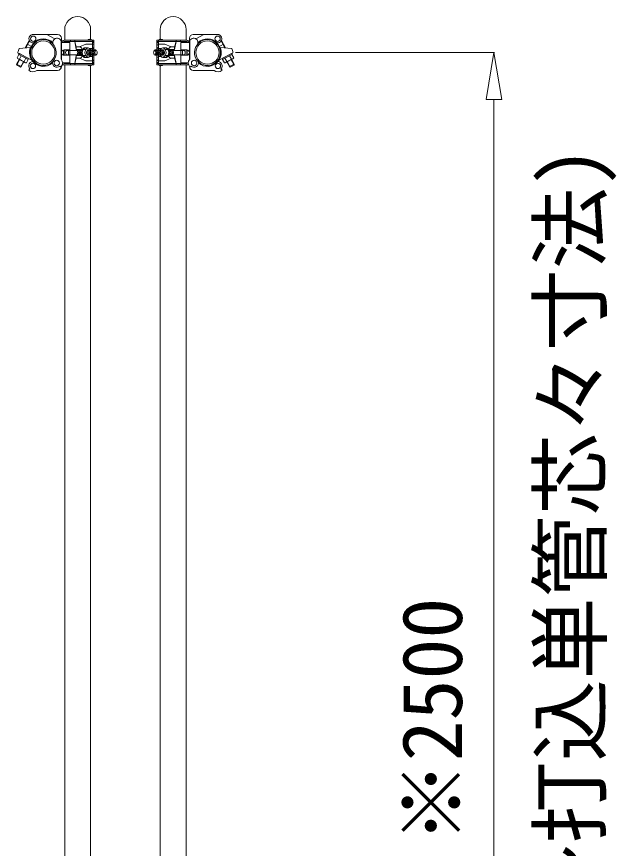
# Model space of a CAD drawing. Units: millimetres, scale not verified. Extents: x -16120 to 16120, y -26100 to 26100.
# Drawn here: x 1646 to 2769, y -7750 to -6193 of the extents above; entities that cross this region are included whole.
import ezdxf
from ezdxf.enums import TextEntityAlignment as Align

# ---------------------------------------------------------------- set-up
doc = ezdxf.new("R2010")
doc.units = ezdxf.units.MM
doc.header["$LTSCALE"] = 150
doc.layers.add('0-B_寸法', color=134, linetype='Continuous', lineweight=18)
doc.layers.add('1-2_単管ｸﾗﾝﾌﾟ', color=134, linetype='Continuous', lineweight=18)
doc.styles.add('ＭＳ ゴシック', font='')
doc.styles.get('ＭＳ ゴシック').set_extended_font_data('MS Gothic')

msp = doc.modelspace()

# ---------------------------------------------------------------- linework, layer by layer
at = {"layer": '0-B_寸法'}
for p, q in [((2055.6, -6260), (2540.7, -6260)), ((2525.1, -6348), (2539.7, -6260)), ((2539.7, -6260), (2554.4, -6348)), ((2525.1, -6348), (2554.4, -6348)), ((2539.7, -6348), (2539.7, -8672))]:
    msp.add_line(p, q, dxfattribs=at)
at = {"layer": '1-2_単管ｸﾗﾝﾌﾟ'}
for p, q in [((1722.9, -6226.1), (1677.2, -6226.1)), ((1717.8, -6234.3), (1702.7, -6226.2)), ((1736.1, -6237), (1736.1, -6217)), ((1784.7, -6217), (1784.7, -6235.2)), ((1914.8, -6217), (1914.8, -6235.2)), ((1963.4, -6237), (1963.4, -6217)), ((1976.6, -6226.1), (2022.3, -6226.1)), ((1981.7, -6234.3), (1996.8, -6226.2)), ((1669.8, -6237.3), (1662.3, -6251.3)), ((1670.4, -6238.3), (1663.5, -6251.2)), ((1672.8, -6250.7), (1677.5, -6242.1)), ((1673, -6252.5), (1678.7, -6242)), ((1729.4, -6272.3), (1729.4, -6238)), ((1729.9, -6273), (1729.9, -6233.1)), ((1730, -6241), (1745.9, -6241)), ((1734.9, -6237), (1790.9, -6237)), ((1734.9, -6239.5), (1790.9, -6239.5)), ((1745.9, -6241), (1745.9, -6279)), ((1746.9, -6239.5), (1746.9, -6237)), ((1754.9, -6239.5), (1754.9, -6237)), ((1757.8, -6249.5), (1754.9, -6239.5)), ((1787.9, -6237), (1787.9, -6255)), ((1787.9, -6240.5), (1790.9, -6240.5)), ((1787.9, -6241.5), (1790.9, -6241.5)), ((1790.9, -6237), (1790.9, -6255)), ((1964.6, -6237), (1908.6, -6237)), ((1908.6, -6237), (1908.6, -6255)), ((1964.6, -6239.5), (1908.6, -6239.5)), ((1911.6, -6240.5), (1908.6, -6240.5)), ((1911.6, -6241.5), (1908.6, -6241.5)), ((1911.6, -6237), (1911.6, -6255)), ((1941.7, -6249.5), (1944.6, -6239.5)), ((1944.6, -6239.5), (1944.6, -6237)), ((1952.6, -6239.5), (1952.6, -6237)), ((1969.5, -6241), (1953.6, -6241)), ((1953.6, -6241), (1953.6, -6279)), ((1969.6, -6273), (1969.6, -6233.1)), ((1970.1, -6272.3), (1970.1, -6238)), ((2026.5, -6252.5), (2020.8, -6242)), ((2026.6, -6250.7), (2022, -6242.1)), ((2029.1, -6238.3), (2036, -6251.2)), ((2029.7, -6237.3), (2037.2, -6251.3)), ((1665.3, -6245.7), (1666.9, -6244.7)), ((1666.1, -6244.3), (1674.9, -6249)), ((1672.2, -6250.5), (1673.6, -6251)), ((1674.2, -6250.4), (1674.1, -6248.6)), ((1733.9, -6255.1), (1733.9, -6264.9)), ((1734.9, -6255), (1745.9, -6255)), ((1734.9, -6255), (1734.9, -6265)), ((1739.2, -6256), (1768.5, -6256)), ((1742.9, -6255), (1742.9, -6265)), ((1757.8, -6254.5), (1769.2, -6254.5)), ((1761.8, -6255), (1768.9, -6255)), ((1775.9, -6244.4), (1763.8, -6249.5)), ((1770.4, -6254.5), (1775.4, -6254.5)), ((1772.7, -6251), (1779.9, -6251)), ((1775.9, -6244.4), (1786.9, -6244.4)), ((1778, -6256), (1792.9, -6256)), ((1779, -6255), (1793.8, -6255)), ((1782.5, -6252.4), (1786.9, -6252.4)), ((1794.5, -6255.3), (1793.8, -6255)), ((1905, -6255.3), (1905.7, -6255)), ((1920.5, -6255), (1905.7, -6255)), ((1921.5, -6256), (1906.6, -6256)), ((1923.6, -6244.4), (1912.6, -6244.4)), ((1917, -6252.4), (1912.6, -6252.4)), ((1926.8, -6251), (1919.6, -6251)), ((1923.6, -6244.4), (1935.7, -6249.5)), ((1929.1, -6254.5), (1924.1, -6254.5)), ((1941.7, -6254.5), (1930.3, -6254.5)), ((1937.7, -6255), (1930.5, -6255)), ((1960.3, -6256), (1931, -6256)), ((1964.6, -6255), (1953.6, -6255)), ((1956.6, -6255), (1956.6, -6265)), ((1964.6, -6255), (1964.6, -6265)), ((1965.6, -6255.1), (1965.6, -6264.9)), ((2033.4, -6244.3), (2024.6, -6249)), ((2025.3, -6250.4), (2025.4, -6248.6)), ((2027.3, -6250.5), (2025.9, -6251)), ((2034.1, -6245.7), (2032.6, -6244.7)), ((1650.8, -6272.8), (1646.1, -6281.6)), ((1651.7, -6273.3), (1646.3, -6283.4)), ((1648, -6271.3), (1662.5, -6279.1)), ((1651.1, -6261.7), (1649.8, -6262.9)), ((1650.3, -6263.5), (1651.3, -6261.7)), ((1667.7, -6272.8), (1650.3, -6263.5)), ((1651.1, -6261.7), (1674.6, -6274.2)), ((1668.6, -6271), (1651.3, -6261.7)), ((1654.7, -6265.8), (1651.3, -6272.1)), ((1663.3, -6270.4), (1660, -6276.7)), ((1668.6, -6271), (1667.7, -6272.8)), ((1734.9, -6265), (1745.9, -6265)), ((1739.2, -6264), (1768.5, -6264)), ((1757.8, -6270.5), (1754.9, -6280.5)), ((1757.8, -6265.5), (1769.2, -6265.5)), ((1761.8, -6265), (1768.9, -6265)), ((1775.9, -6275.6), (1763.8, -6270.5)), ((1770.4, -6265.5), (1775.4, -6265.5)), ((1772.7, -6269), (1779.9, -6269)), ((1778, -6264), (1792.9, -6264)), ((1779, -6265), (1793.8, -6265)), ((1782.5, -6267.6), (1786.9, -6267.6)), ((1787.9, -6283), (1787.9, -6265)), ((1790.9, -6265), (1790.9, -6283)), ((1794.5, -6264.8), (1793.8, -6265)), ((1905, -6264.8), (1905.7, -6265)), ((1920.5, -6265), (1905.7, -6265)), ((1921.5, -6264), (1906.6, -6264)), ((1908.6, -6265), (1908.6, -6283)), ((1911.6, -6283), (1911.6, -6265)), ((1917, -6267.6), (1912.6, -6267.6)), ((1926.8, -6269), (1919.6, -6269)), ((1923.6, -6275.6), (1935.7, -6270.5)), ((1929.1, -6265.5), (1924.1, -6265.5)), ((1941.7, -6265.5), (1930.3, -6265.5)), ((1937.7, -6265), (1930.5, -6265)), ((1960.3, -6264), (1931, -6264)), ((1941.7, -6270.5), (1944.6, -6280.5)), ((1964.6, -6265), (1953.6, -6265)), ((2048.4, -6261.7), (2024.9, -6274.2)), ((2030.9, -6271), (2048.2, -6261.7)), ((2030.9, -6271), (2031.8, -6272.8)), ((2049.1, -6263.5), (2031.8, -6272.8)), ((2036.2, -6270.4), (2039.5, -6276.7)), ((2051.5, -6271.3), (2037, -6279.1)), ((2044.8, -6265.8), (2048.2, -6272.1)), ((2047.8, -6273.3), (2053.2, -6283.4)), ((2049.1, -6263.5), (2048.2, -6261.7)), ((2048.4, -6261.7), (2049.7, -6262.9)), ((2048.7, -6272.8), (2053.3, -6281.6)), ((1654.9, -6286.3), (1646.1, -6281.6)), ((1658.8, -6277.1), (1653.4, -6287.1)), ((1653.4, -6287.1), (1654.9, -6286.3)), ((1659.6, -6277.5), (1654.9, -6286.3)), ((1728.8, -6287.3), (1726.7, -6285.2)), ((1732.1, -6279), (1745.9, -6279)), ((1734.9, -6280.5), (1790.9, -6280.5)), ((1734.9, -6283), (1790.9, -6283)), ((1736.1, -8655.5), (1736.1, -6283)), ((1745.9, -6279), (1744.3, -6280.5)), ((1746.9, -6283), (1746.9, -6280.5)), ((1754.9, -6283), (1754.9, -6280.5)), ((1775.9, -6275.6), (1786.9, -6275.6)), ((1784.7, -6284.8), (1784.7, -8655.5)), ((1787.9, -6278.5), (1790.9, -6278.5)), ((1787.9, -6279.5), (1790.9, -6279.5)), ((1911.6, -6278.5), (1908.6, -6278.5)), ((1911.6, -6279.5), (1908.6, -6279.5)), ((1964.6, -6280.5), (1908.6, -6280.5)), ((1964.6, -6283), (1908.6, -6283)), ((1923.6, -6275.6), (1912.6, -6275.6)), ((1944.6, -6283), (1944.6, -6280.5)), ((1952.6, -6283), (1952.6, -6280.5)), ((1967.4, -6279), (1953.6, -6279)), ((1953.6, -6279), (1955.1, -6280.5)), ((1963.4, -8734), (1963.4, -6283)), ((1970.6, -6287.3), (1972.8, -6285.2)), ((2039.9, -6277.5), (2044.5, -6286.3)), ((2040.7, -6277.1), (2046.1, -6287.1)), ((2044.5, -6286.3), (2053.3, -6281.6)), ((2046.1, -6287.1), (2044.5, -6286.3)), ((1668.8, -6292.7), (1671, -6290.6)), ((1722.9, -6293.3), (1683.8, -6293.3)), ((1976.6, -6293.3), (2015.7, -6293.3)), ((2030.7, -6292.7), (2028.5, -6290.6))]:
    msp.add_line(p, q, dxfattribs=at)
for points in [[(1754.9, -6239.5), (1757.8, -6254.5), (1757.8, -6249.5), (1763.8, -6249.5)], [(1944.6, -6239.5), (1941.7, -6254.5), (1941.7, -6249.5), (1935.7, -6249.5)], [(1648.7, -6257.8), (1650.7, -6252.3), (1672.2, -6250.5)], [(2050.8, -6257.8), (2048.8, -6252.3), (2027.3, -6250.5)], [(1650.3, -6263.5), (1647, -6269.8), (1648, -6271.3)], [(1667.7, -6272.8), (1664.3, -6279), (1662.5, -6279.1)], [(1754.9, -6280.5), (1757.8, -6265.5), (1757.8, -6270.5), (1763.8, -6270.5)], [(1944.6, -6280.5), (1941.7, -6265.5), (1941.7, -6270.5), (1935.7, -6270.5)], [(2031.8, -6272.8), (2035.2, -6279), (2037, -6279.1)], [(2049.1, -6263.5), (2052.5, -6269.8), (2051.5, -6271.3)], [(1653.4, -6287.1), (1646.3, -6283.4), (1646.1, -6281.6)], [(1914.8, -6284.8), (1914.8, -8736), (1950.6, -8736)], [(2046.1, -6287.1), (2053.2, -6283.4), (2053.3, -6281.6)]]:
    msp.add_lwpolyline(points, dxfattribs=at)
for centre, radius in [((1677.2, -6234.1), 5), ((1696.1, -6260), 21.8), ((2003.4, -6260), 21.8), ((2022.3, -6234.1), 5), ((1721.1, -6279.5), 5), ((1978.4, -6279.5), 5), ((1676.6, -6285), 5), ((2022.9, -6285), 5)]:
    msp.add_circle(centre, radius, dxfattribs=at)
for centre, radius, start, end in [((1760.4, -6217), 24.3, 0, 180), ((1939.1, -6217), 24.3, 0, 180), ((1677.2, -6234.1), 8, 89.555, 294.53), ((1722.9, -6233.1), 7, 0, 90), ((1976.6, -6233.1), 7, 90, 180), ((2022.3, -6234.1), 8, 245.47, 90.445), ((1696.1, -6260), 24.3, 158.23, 141.61), ((1696.1, -6260), 25.8, 46.062, 136.061), ((1722, -6241.1), 8, 22.798, 204.53), ((1734.9, -6242), 5, 90, 180), ((1734.9, -6242), 2.5, 90, 156.4218), ((1783.3, -6241.3), 6.25, 43.038, 136.962), ((1916.1, -6241.3), 6.25, 43.038, 136.962), ((1964.6, -6242), 5, 0, 90), ((1964.6, -6242), 2.5, 23.5782, 90), ((1977.5, -6241.1), 8, 335.47, 157.202), ((2003.4, -6260), 24.3, 38.39, 21.77), ((2003.4, -6260), 25.8, 43.939, 133.938), ((1653.4, -6259.5), 5, 159.862, 224.13), ((1696.1, -6260), 25.8, 158.301, 221.08), ((1734.9, -6260), 5, 90, 270), ((1743.7, -6260), 6, 138.19, 221.81), ((1743.7, -6260), 6, 123.557, 123.564), ((1766.7, -6260), 7, 134.415, 225.585), ((1768.7, -6260), 7, 134.415, 225.585), ((1770.7, -6260), 7, 134.415, 225.585), ((1763.8, -6254.5), 5, 0, 90), ((1772.7, -6260), 7, 134.415, 225.585), ((1778.3, -6260), 10.6, 121.891, 238.109), ((1778.3, -6260), 9.6, 110.364, 249.636), ((1783.3, -6260), 9.6, 110.364, 249.636), ((1783.3, -6260), 6.6, 130.749, 229.251), ((1784.7, -6260), 7, 134.415, 225.585), ((1786.7, -6260), 7, 134.415, 225.585), ((1776.6, -6260), 9.6, 31.388, 69.636), ((1788.7, -6260), 7, 134.415, 225.585), ((1790.7, -6260), 7, 134.415, 225.585), ((1792.7, -6260), 7, 134.415, 225.585), ((1786.9, -6248.4), 4, 270, 90), ((1794.7, -6260), 7, 134.415, 225.585), ((1796.7, -6260), 7, 134.415, 225.585), ((1798.7, -6260), 7, 134.415, 225.585), ((1799.7, -6260), 7, 137.22, 222.78), ((1790.9, -6260), 6, 307.592, 52.408), ((1908.6, -6260), 6, 127.592, 232.408), ((1899.8, -6260), 7, 317.22, 42.78), ((1900.8, -6260), 7, 314.415, 45.585), ((1902.8, -6260), 7, 314.415, 45.585), ((1912.6, -6248.4), 4, 90, 270), ((1904.8, -6260), 7, 314.415, 45.585), ((1906.8, -6260), 7, 314.415, 45.585), ((1908.8, -6260), 7, 314.415, 45.585), ((1922.9, -6260), 9.6, 110.364, 148.612), ((1910.8, -6260), 7, 314.415, 45.585), ((1912.8, -6260), 7, 314.415, 45.585), ((1916.2, -6260), 9.6, 290.364, 69.636), ((1914.8, -6260), 7, 314.415, 45.585), ((1916.2, -6260), 6.6, 310.749, 49.251), ((1921.2, -6260), 9.6, 290.364, 69.636), ((1921.2, -6260), 10.6, 301.891, 58.109), ((1935.7, -6254.5), 5, 90, 180), ((1926.8, -6260), 7, 314.415, 45.585), ((1928.8, -6260), 7, 314.415, 45.585), ((1930.8, -6260), 7, 314.415, 45.585), ((1932.8, -6260), 7, 314.415, 45.585), ((1955.8, -6260), 6, 56.436, 56.443), ((1955.8, -6260), 6, 318.19, 41.81), ((1964.6, -6260), 5, 270, 90), ((2003.4, -6260), 25.8, 318.92, 21.699), ((2046.1, -6259.5), 5, 315.87, 20.138), ((1650.9, -6267.8), 4.35, 207.478, 276.246), ((1663, -6260.7), 16.2, 224.274, 259.45), ((1721.1, -6279.5), 11, 314.862, 40.876), ((1763.8, -6265.5), 5, 270, 0), ((1776.6, -6260), 9.6, 290.364, 328.612), ((1786.9, -6271.6), 4, 270, 90), ((1912.6, -6271.6), 4, 90, 270), ((1922.9, -6260), 9.6, 211.388, 249.636), ((1935.7, -6265.5), 5, 180, 270), ((1955.8, -6260), 6, 303.538, 303.557), ((1978.4, -6279.5), 11, 139.124, 225.138), ((2036.5, -6260.7), 16.2, 280.55, 315.726), ((2048.6, -6267.8), 4.35, 263.754, 332.522), ((1663.8, -6274.7), 4.35, 207.478, 276.246), ((1676.6, -6285), 8, 71.788, 224.862), ((1696.1, -6260), 25.8, 221.076, 311.075), ((1721.1, -6279.5), 8, 161.788, 314.862), ((1722.9, -6286.3), 7, 270, 0), ((1734.9, -6278), 5, 231.6582, 270), ((1734.9, -6278), 2.5, 203.5782, 270), ((1783.3, -6278.7), 6.25, 223.038, 316.962), ((1916.1, -6278.7), 6.25, 223.038, 316.962), ((1964.6, -6278), 2.5, 270, 336.4218), ((1964.6, -6278), 5, 270, 308.3418), ((1976.6, -6286.3), 7, 180, 270), ((1978.4, -6279.5), 8, 225.138, 18.212), ((2003.4, -6260), 25.8, 228.925, 318.924), ((2022.9, -6285), 8, 315.138, 108.212), ((2035.6, -6274.7), 4.35, 263.754, 332.522), ((1676.6, -6285), 11, 224.862, 310.876), ((2022.9, -6285), 11, 229.124, 315.138)]:
    msp.add_arc(centre, radius, start, end, dxfattribs=at)

# ---------------------------------------------------------------- texts
at = {"layer": '0-B_寸法', "style": 'ＭＳ ゴシック'}
for s, p in [('(プレコン～打込単管芯々寸法)', (2772.7, -8585.2)), ('※2500', (2513.7, -7740.4))]:
    msp.add_text(s, height=112.6, rotation=90, dxfattribs=at).set_placement(p, align=Align.BOTTOM_LEFT)

doc.saveas('drawing.dxf')
